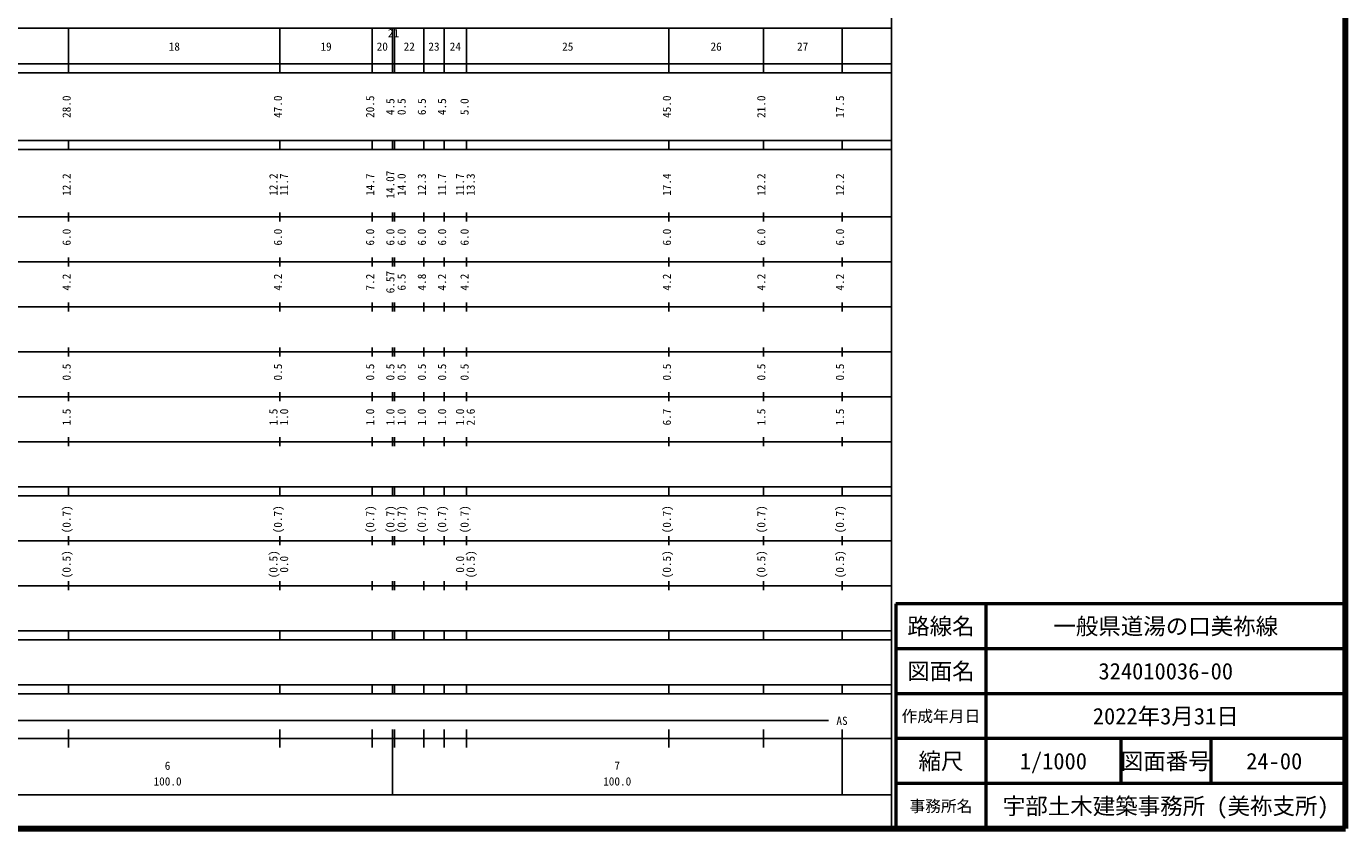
# Model space of a CAD drawing. Units: millimetres, scale not verified. Extents: x 40000 to 680000, y 20000 to 380000.
# Drawn here: x 386601 to 680000, y 20000 to 198357 of the extents above; entities that cross this region are included whole.
import ezdxf
from ezdxf.enums import TextEntityAlignment as Align

# ---------------------------------------------------------------- set-up
doc = ezdxf.new("R2010")
doc.units = ezdxf.units.MM
doc.header["$LTSCALE"] = 1000
for name, color, linetype, lineweight in [('S-TTL', 2, 'Continuous', 140), ('S-TTL-BAND', 7, 'Continuous', 25), ('S-TTL-FRAM', 2, 'Continuous', 50), ('S-TTL-LINE', 7, 'Continuous', 50)]:
    doc.layers.add(name, color=color, linetype=linetype, lineweight=lineweight)
doc.layers.add('S-TTL-TXT', color=7, linetype='Continuous')
doc.styles.add('ＭＳ ゴシック', font='')
doc.styles.get('ＭＳ ゴシック').set_extended_font_data('MS Gothic')

msp = doc.modelspace()

# ---------------------------------------------------------------- linework, layer by layer
at = {"layer": 'S-TTL'}
for p, q in [((680000, 20000), (680000, 380000)), ((40000, 20000), (680000, 20000))]:
    msp.add_line(p, q, dxfattribs=at)
at = {"layer": 'S-TTL-BAND'}
for p, q in [((579000, 20000), (579000, 370000)), ((68000, 198000), (579000, 198000)), ((396000, 188000), (396000, 198000)), ((443000, 188000), (443000, 198000)), ((463500, 188000), (463500, 198000)), ((468000, 188000), (468000, 198000)), ((468500, 188000), (468500, 198000)), ((475000, 188000), (475000, 198000)), ((479500, 188000), (479500, 198000)), ((484500, 188000), (484500, 198000)), ((529500, 188000), (529500, 198000)), ((550500, 188000), (550500, 198000)), ((568000, 188000), (568000, 198000)), ((40000, 190000), (579000, 190000)), ((40000, 188000), (579000, 188000)), ((40000, 173000), (579000, 173000)), ((40000, 171000), (579000, 171000)), ((396000, 171000), (396000, 173000)), ((443000, 171000), (443000, 173000)), ((463500, 171000), (463500, 173000)), ((468000, 171000), (468000, 173000)), ((468500, 171000), (468500, 173000)), ((475000, 171000), (475000, 173000)), ((479500, 171000), (479500, 173000)), ((484500, 171000), (484500, 173000)), ((529500, 171000), (529500, 173000)), ((550500, 171000), (550500, 173000)), ((568000, 171000), (568000, 173000)), ((40000, 156000), (579000, 156000)), ((396000, 155000), (396000, 157000)), ((443000, 155000), (443000, 157000)), ((463500, 155000), (463500, 157000)), ((468000, 155000), (468000, 157000)), ((468500, 155000), (468500, 157000)), ((475000, 155000), (475000, 157000)), ((479500, 155000), (479500, 157000)), ((484500, 155000), (484500, 157000)), ((529500, 155000), (529500, 157000)), ((550500, 155000), (550500, 157000)), ((568000, 155000), (568000, 157000)), ((396000, 145000), (396000, 147000)), ((443000, 145000), (443000, 147000)), ((463500, 145000), (463500, 147000)), ((468000, 145000), (468000, 147000)), ((468500, 145000), (468500, 147000)), ((475000, 145000), (475000, 147000)), ((479500, 145000), (479500, 147000)), ((484500, 145000), (484500, 147000)), ((529500, 145000), (529500, 147000)), ((550500, 145000), (550500, 147000)), ((568000, 145000), (568000, 147000)), ((46000, 146000), (579000, 146000)), ((52000, 136000), (579000, 136000)), ((396000, 135000), (396000, 137000)), ((443000, 135000), (443000, 137000)), ((463500, 135000), (463500, 137000)), ((468000, 135000), (468000, 137000)), ((468500, 135000), (468500, 137000)), ((475000, 135000), (475000, 137000)), ((479500, 135000), (479500, 137000)), ((484500, 135000), (484500, 137000)), ((529500, 135000), (529500, 137000)), ((550500, 135000), (550500, 137000)), ((568000, 135000), (568000, 137000)), ((396000, 125000), (396000, 127000)), ((443000, 125000), (443000, 127000)), ((463500, 125000), (463500, 127000)), ((468000, 125000), (468000, 127000)), ((468500, 125000), (468500, 127000)), ((475000, 125000), (475000, 127000)), ((479500, 125000), (479500, 127000)), ((484500, 125000), (484500, 127000)), ((529500, 125000), (529500, 127000)), ((550500, 125000), (550500, 127000)), ((568000, 125000), (568000, 127000)), ((46000, 126000), (579000, 126000)), ((52000, 116000), (579000, 116000)), ((396000, 115000), (396000, 117000)), ((443000, 115000), (443000, 117000)), ((463500, 115000), (463500, 117000)), ((468000, 115000), (468000, 117000)), ((468500, 115000), (468500, 117000)), ((475000, 115000), (475000, 117000)), ((479500, 115000), (479500, 117000)), ((484500, 115000), (484500, 117000)), ((529500, 115000), (529500, 117000)), ((550500, 115000), (550500, 117000)), ((568000, 115000), (568000, 117000)), ((46000, 106000), (579000, 106000)), ((396000, 105000), (396000, 107000)), ((443000, 105000), (443000, 107000)), ((463500, 105000), (463500, 107000)), ((468000, 105000), (468000, 107000)), ((468500, 105000), (468500, 107000)), ((475000, 105000), (475000, 107000)), ((479500, 105000), (479500, 107000)), ((484500, 105000), (484500, 107000)), ((529500, 105000), (529500, 107000)), ((550500, 105000), (550500, 107000)), ((568000, 105000), (568000, 107000)), ((40000, 96000), (579000, 96000)), ((40000, 94000), (579000, 94000)), ((396000, 94000), (396000, 96000)), ((443000, 94000), (443000, 96000)), ((463500, 94000), (463500, 96000)), ((468000, 94000), (468000, 96000)), ((468500, 94000), (468500, 96000)), ((475000, 94000), (475000, 96000)), ((479500, 94000), (479500, 96000)), ((484500, 94000), (484500, 96000)), ((529500, 94000), (529500, 96000)), ((550500, 94000), (550500, 96000)), ((568000, 94000), (568000, 96000)), ((49000, 84000), (579000, 84000)), ((396000, 83000), (396000, 85000)), ((443000, 83000), (443000, 85000)), ((463500, 83000), (463500, 85000)), ((468000, 83000), (468000, 85000)), ((468500, 83000), (468500, 85000)), ((475000, 83000), (475000, 85000)), ((479500, 83000), (479500, 85000)), ((484500, 83000), (484500, 85000)), ((529500, 83000), (529500, 85000)), ((550500, 83000), (550500, 85000)), ((568000, 83000), (568000, 85000)), ((40000, 74000), (579000, 74000)), ((396000, 73000), (396000, 75000)), ((443000, 73000), (443000, 75000)), ((463500, 73000), (463500, 75000)), ((468000, 73000), (468000, 75000)), ((468500, 73000), (468500, 75000)), ((475000, 73000), (475000, 75000)), ((479500, 73000), (479500, 75000)), ((484500, 73000), (484500, 75000)), ((529500, 73000), (529500, 75000)), ((550500, 73000), (550500, 75000)), ((568000, 73000), (568000, 75000)), ((40000, 64000), (579000, 64000)), ((40000, 62000), (579000, 62000)), ((396000, 62000), (396000, 64000)), ((443000, 62000), (443000, 64000)), ((463500, 62000), (463500, 64000)), ((468000, 62000), (468000, 64000)), ((468500, 62000), (468500, 64000)), ((475000, 62000), (475000, 64000)), ((479500, 62000), (479500, 64000)), ((484500, 62000), (484500, 64000)), ((529500, 62000), (529500, 64000)), ((550500, 62000), (550500, 64000)), ((568000, 62000), (568000, 64000)), ((40000, 52000), (579000, 52000)), ((40000, 50000), (579000, 50000)), ((396000, 50000), (396000, 52000)), ((443000, 50000), (443000, 52000)), ((463500, 50000), (463500, 52000)), ((468000, 50000), (468000, 52000)), ((468500, 50000), (468500, 52000)), ((475000, 50000), (475000, 52000)), ((479500, 50000), (479500, 52000)), ((484500, 50000), (484500, 52000)), ((529500, 50000), (529500, 52000)), ((550500, 50000), (550500, 52000)), ((568000, 50000), (568000, 52000)), ((71000, 44000), (565000, 44000)), ((396000, 38000), (396000, 42000)), ((443000, 38000), (443000, 42000)), ((463500, 38000), (463500, 42000)), ((468000, 27500), (468000, 42000)), ((468500, 38000), (468500, 42000)), ((475000, 38000), (475000, 42000)), ((479500, 38000), (479500, 42000)), ((484500, 38000), (484500, 42000)), ((529500, 38000), (529500, 42000)), ((550500, 38000), (550500, 42000)), ((568000, 27500), (568000, 42000)), ((40000, 40000), (579000, 40000)), ((68000, 27500), (579000, 27500))]:
    msp.add_line(p, q, dxfattribs=at)
at = {"layer": 'S-TTL-FRAM'}
for p, q in [((680000, 70000), (580000, 70000)), ((580000, 70000), (580000, 20000))]:
    msp.add_line(p, q, dxfattribs=at)
at = {"layer": 'S-TTL-LINE'}
for p, q in [((600000, 70000), (600000, 20000)), ((680000, 60000), (580000, 60000)), ((680000, 50000), (580000, 50000)), ((680000, 40000), (580000, 40000)), ((630000, 40000), (630000, 30000)), ((650000, 40000), (650000, 30000)), ((680000, 30000), (580000, 30000))]:
    msp.add_line(p, q, dxfattribs=at)

# ---------------------------------------------------------------- texts
at = {"layer": 'S-TTL-BAND', "style": 'ＭＳ ゴシック'}
for s, p in [('21', (468250, 195405)), ('18', (419500, 192405)), ('19', (453250, 192405)), ('20', (465750, 192405)), ('22', (471750, 192405)), ('23', (477250, 192405)), ('24', (482000, 192405)), ('25', (507000, 192405)), ('26', (540000, 192405)), ('27', (559250, 192405)), ('AS', (568000, 42500)), ('6', (418000, 32523)), ('7', (518000, 32523)), ('100.0', (418000, 29033)), ('100.0', (518000, 29033))]:
    msp.add_text(s, height=1833, dxfattribs=at).set_placement(p, align=Align.BOTTOM_CENTER)
for s, p in [('28.0', (397000, 180500)), ('47.0', (444000, 180500)), ('20.5', (464500, 180500)), ('4.5', (469000, 180500)), ('0.5', (471500, 180500)), ('6.5', (476000, 180500)), ('4.5', (480500, 180500)), ('5.0', (485500, 180500)), ('45.0', (530500, 180500)), ('21.0', (551500, 180500)), ('17.5', (569000, 180500)), ('12.2', (397000, 163174)), ('12.2', (443000, 163174)), ('11.7', (445370, 163174)), ('14.7', (464500, 163174)), ('14.07', (469000, 163174)), ('14.0', (471500, 163174)), ('12.3', (476000, 163174)), ('11.7', (480500, 163174)), ('11.7', (484500, 163174)), ('13.3', (486870, 163174)), ('17.4', (530500, 163174)), ('12.2', (551500, 163174)), ('12.2', (569000, 163174)), ('6.0', (397000, 151500)), ('6.0', (444000, 151500)), ('6.0', (464500, 151500)), ('6.0', (469000, 151500)), ('6.0', (471500, 151500)), ('6.0', (476000, 151500)), ('6.0', (480500, 151500)), ('6.0', (485500, 151500)), ('6.0', (530500, 151500)), ('6.0', (551500, 151500)), ('6.0', (569000, 151500)), ('6.57', (469000, 141500)), ('4.2', (397000, 141500)), ('4.2', (444000, 141500)), ('7.2', (464500, 141500)), ('6.5', (471500, 141500)), ('4.8', (476000, 141500)), ('4.2', (480500, 141500)), ('4.2', (485500, 141500)), ('4.2', (530500, 141500)), ('4.2', (551500, 141500)), ('4.2', (569000, 141500)), ('0.5', (397000, 121500)), ('0.5', (444000, 121500)), ('0.5', (464500, 121500)), ('0.5', (469000, 121500)), ('0.5', (471500, 121500)), ('0.5', (476000, 121500)), ('0.5', (480500, 121500)), ('0.5', (485500, 121500)), ('0.5', (530500, 121500)), ('0.5', (551500, 121500)), ('0.5', (569000, 121500)), ('1.5', (397000, 111500)), ('1.5', (443000, 111500)), ('1.0', (445370, 111500)), ('1.0', (464500, 111500)), ('1.0', (469000, 111500)), ('1.0', (471500, 111500)), ('1.0', (476000, 111500)), ('1.0', (480500, 111500)), ('1.0', (484500, 111500)), ('2.6', (486870, 111500)), ('6.7', (530500, 111500)), ('1.5', (551500, 111500)), ('1.5', (569000, 111500)), ('(0.7)', (397000, 88764)), ('(0.7)', (444000, 88764)), ('(0.7)', (464500, 88764)), ('(0.7)', (469000, 88764)), ('(0.7)', (471500, 88764)), ('(0.7)', (476000, 88764)), ('(0.7)', (480500, 88764)), ('(0.7)', (485500, 88764)), ('(0.7)', (530500, 88764)), ('(0.7)', (551500, 88764)), ('(0.7)', (569000, 88764)), ('(0.5)', (397000, 78764)), ('(0.5)', (443000, 78764)), ('0.0', (445370, 78764)), ('0.0', (484500, 78764)), ('(0.5)', (486870, 78764)), ('(0.5)', (530500, 78764)), ('(0.5)', (551500, 78764)), ('(0.5)', (569000, 78764))]:
    msp.add_text(s, height=1833, rotation=90, dxfattribs=at).set_placement(p, align=Align.BOTTOM_CENTER)
at = {"layer": 'S-TTL-TXT', "style": 'ＭＳ ゴシック'}
for s, height, p in [('路線名', 3666, (590000, 65000)), ('路線名', 3666, (590000, 65000)), ('一般県道湯の口美祢線', 3666, (640000, 65000)), ('図面名', 3666, (590000, 55000)), ('図面名', 3666, (590000, 55000)), ('324010036-00', 3666, (640000, 55000)), ('2022年3月31日', 3666, (640000, 45000)), ('作成年月日', 2566, (590000, 45000)), ('作成年月日', 2566, (590000, 45000)), ('縮尺', 3666, (590000, 35000)), ('縮尺', 3666, (590000, 35000)), ('1/1000', 3666, (615000, 35000)), ('図面番号', 3666, (640000, 35000)), ('図面番号', 3666, (640000, 35000)), ('24-00', 3666, (664125, 35000)), ('事務所名', 2566, (590000, 25000)), ('事務所名', 2566, (590000, 25000)), ('宇部土木建築事務所 (美祢支所)', 3666, (640000, 25000))]:
    msp.add_text(s, height=height, dxfattribs=at).set_placement(p, align=Align.MIDDLE_CENTER)

doc.saveas('drawing.dxf')
